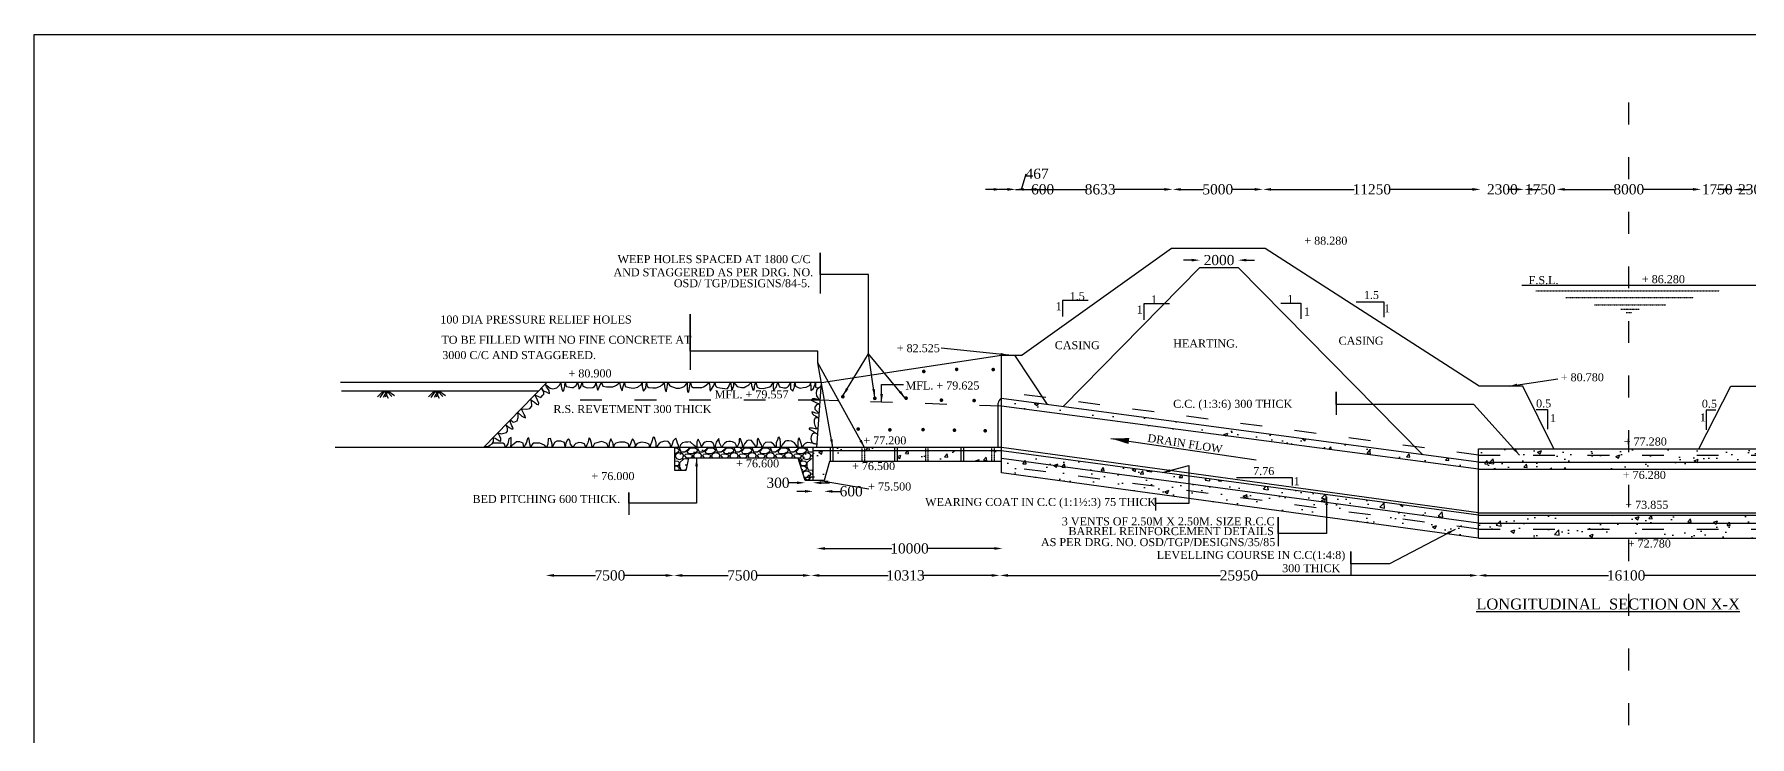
# Model space of a CAD drawing. Header units: millimetres. Extents: x -109570 to 182036, y -246061 to 118174.
# Drawn here: x 6524 to 100865, y 79581 to 118174 of the extents above; entities that cross this region are included whole.
import ezdxf

# ---------------------------------------------------------------- set-up
doc = ezdxf.new("R2010")
doc.units = ezdxf.units.MM
doc.header["$MEASUREMENT"] = 0
doc.header["$PDMODE"] = 33
doc.header["$PDSIZE"] = 500
doc.linetypes.add('ACAD_ISO03W100', pattern=[30, 12, -18])
for name, color, linetype in [('DIM', 5, 'Continuous'), ('DOT LINE', 3, 'ACAD_ISO03W100'), ('DWG. LINE', 1, 'Continuous'), ('HATCH', 2, 'Continuous'), ('TEXT', 7, 'Continuous'), ('TITLE', 7, 'Continuous')]:
    doc.layers.add(name, color=color, linetype=linetype)
doc.styles.get("Standard").update_dxf_attribs({"font": 'TIMES.TTF', "height": 560})
doc.dimstyles.get("Standard").update_dxf_attribs({"dimtxt": 560, "dimasz": 450, "dimexe": 0.18, "dimexo": 0.0625, "dimgap": 0.09, "dimtad": 0, "dimdec": 0, "dimzin": 0, "dimdsep": 46, "dimtxsty": 'Standard', "dimcen": 0.09, "dimse1": 1, "dimse2": 1, "dimclrd": 5, "dimclre": 5, "dimclrt": 4, "dimadec": 0, "dimazin": 0, "dimtfac": 1, "dimtdec": 0, "dimtofl": 0, "dimtmove": 0, "dimatfit": 3, "dimfxl": 1, "dimtolj": 1, "dimtzin": 0, "dimarcsym": 0})

# ---------------------------------------------------------------- blocks, each defined once
blk = doc.blocks.new('*D2')
at = {"layer": 'Defpoints', "color": 0}
for p in [(48914, 93658), (48914, 93532), (49355, 93658)]:
    blk.add_point(p, dxfattribs=at)
at = {"layer": 'DIM', "color": 5, "lineweight": -2}
for p, q in [((48464, 93532), (48014, 93532)), ((49805, 93532), (50255, 93532))]:
    blk.add_line(p, q, dxfattribs=at)
at = {"layer": 'DIM', "color": 5}
for points in [[(48464, 93607), (48464, 93457), (48914, 93532)], [(49805, 93607), (49805, 93457), (49355, 93532)]]:
    blk.add_solid(points, dxfattribs=at)
at = {"layer": 'DIM', "color": 4, "insert": (47425, 93532), "char_height": 560, "attachment_point": 5}
blk.add_mtext('\\A1;300', dxfattribs=at)
blk = doc.blocks.new('*D3')
at = {"layer": 'Defpoints', "color": 0}
for p in [(49355, 93658), (49964, 93658), (49964, 93062)]:
    blk.add_point(p, dxfattribs=at)
at = {"layer": 'DIM', "color": 5, "lineweight": -2}
for p, q in [((48905, 93062), (48455, 93062)), ((50414, 93062), (50864, 93062))]:
    blk.add_line(p, q, dxfattribs=at)
at = {"layer": 'DIM', "color": 5}
for points in [[(48905, 93137), (48905, 92987), (49355, 93062)], [(50414, 93137), (50414, 92987), (49964, 93062)]]:
    blk.add_solid(points, dxfattribs=at)
at = {"layer": 'DIM', "color": 4, "insert": (51452, 93062), "char_height": 560, "attachment_point": 5}
blk.add_mtext('\\A1;600', dxfattribs=at)
blk = doc.blocks.new('*D4')
at = {"layer": 'Defpoints', "color": 0}
for p in [(72739, 105767), (70623, 105360), (72739, 105360)]:
    blk.add_point(p, dxfattribs=at)
at = {"layer": 'DIM', "color": 5, "lineweight": -2}
for p, q in [((70173, 105767), (69723, 105767)), ((73189, 105767), (73639, 105767))]:
    blk.add_line(p, q, dxfattribs=at)
at = {"layer": 'DIM', "color": 5}
for points in [[(70173, 105842), (70173, 105692), (70623, 105767)], [(73189, 105842), (73189, 105692), (72739, 105767)]]:
    blk.add_solid(points, dxfattribs=at)
at = {"layer": 'DIM', "color": 4, "insert": (71681, 105767), "char_height": 560, "attachment_point": 5}
blk.add_mtext('\\A1;2000', dxfattribs=at)
blk = doc.blocks.new('*D5')
at = {"layer": 'Defpoints', "color": 0}
for p in [(34659, 88465), (41706, 88465), (41706, 88441)]:
    blk.add_point(p, dxfattribs=at)
at = {"layer": 'DIM', "color": 5, "lineweight": -2}
for p, q in [((35109, 88441), (37385, 88441)), ((41256, 88441), (38979, 88441))]:
    blk.add_line(p, q, dxfattribs=at)
at = {"layer": 'DIM', "color": 5}
for points in [[(35109, 88516), (35109, 88366), (34659, 88441)], [(41256, 88516), (41256, 88366), (41706, 88441)]]:
    blk.add_solid(points, dxfattribs=at)
at = {"layer": 'DIM', "color": 4, "insert": (38182, 88441), "char_height": 560, "attachment_point": 5}
blk.add_mtext('\\A1;7500', dxfattribs=at)
blk = doc.blocks.new('*D6')
at = {"layer": 'Defpoints', "color": 0}
for p in [(41706, 88465), (49246, 88441), (49246, 87944)]:
    blk.add_point(p, dxfattribs=at)
at = {"layer": 'DIM', "color": 5, "lineweight": -2}
for p, q in [((42156, 88441), (44679, 88441)), ((48796, 88441), (46273, 88441))]:
    blk.add_line(p, q, dxfattribs=at)
at = {"layer": 'DIM', "color": 5}
for points in [[(42156, 88516), (42156, 88366), (41706, 88441)], [(48796, 88516), (48796, 88366), (49246, 88441)]]:
    blk.add_solid(points, dxfattribs=at)
at = {"layer": 'DIM', "color": 4, "insert": (45476, 88441), "char_height": 560, "attachment_point": 5}
blk.add_mtext('\\A1;7500', dxfattribs=at)
blk = doc.blocks.new('*D7')
at = {"layer": 'Defpoints', "color": 0}
for p in [(49246, 87944), (59622, 88441), (59622, 87963)]:
    blk.add_point(p, dxfattribs=at)
at = {"layer": 'DIM', "color": 5, "lineweight": -2}
for p, q in [((49696, 88441), (53483, 88441)), ((59172, 88441), (55385, 88441))]:
    blk.add_line(p, q, dxfattribs=at)
at = {"layer": 'DIM', "color": 5}
for points in [[(49696, 88516), (49696, 88366), (49246, 88441)], [(59172, 88516), (59172, 88366), (59622, 88441)]]:
    blk.add_solid(points, dxfattribs=at)
at = {"layer": 'DIM', "color": 4, "insert": (54434, 88441), "char_height": 560, "attachment_point": 5}
blk.add_mtext('\\A1;10313', dxfattribs=at)
blk = doc.blocks.new('*D8')
at = {"layer": 'Defpoints', "color": 0}
for p in [(59622, 87963), (85933, 88441), (85933, 87944)]:
    blk.add_point(p, dxfattribs=at)
at = {"layer": 'DIM', "color": 5, "lineweight": -2}
for p, q in [((60072, 88441), (71767, 88441)), ((85483, 88441), (73787, 88441))]:
    blk.add_line(p, q, dxfattribs=at)
at = {"layer": 'DIM', "color": 5}
for points in [[(60072, 88516), (60072, 88366), (59622, 88441)], [(85483, 88516), (85483, 88366), (85933, 88441)]]:
    blk.add_solid(points, dxfattribs=at)
at = {"layer": 'DIM', "color": 4, "insert": (72777, 88441), "char_height": 560, "attachment_point": 5}
blk.add_mtext('\\A1;25950', dxfattribs=at)
blk = doc.blocks.new('*D9')
at = {"layer": 'Defpoints', "color": 0}
for p in [(85933, 87944), (102203, 88441), (102203, 87850)]:
    blk.add_point(p, dxfattribs=at)
at = {"layer": 'DIM', "color": 5, "lineweight": -2}
for p, q in [((86383, 88441), (93097, 88441)), ((101753, 88441), (95038, 88441))]:
    blk.add_line(p, q, dxfattribs=at)
at = {"layer": 'DIM', "color": 5}
for points in [[(86383, 88516), (86383, 88366), (85933, 88441)], [(101753, 88516), (101753, 88366), (102203, 88441)]]:
    blk.add_solid(points, dxfattribs=at)
at = {"layer": 'DIM', "color": 4, "insert": (94068, 88441), "char_height": 560, "attachment_point": 5}
blk.add_mtext('\\A1;16100', dxfattribs=at)
blk = doc.blocks.new('*D14')
at = {"layer": 'Defpoints', "color": 0}
for p in [(49552, 89885), (59767, 89922), (59767, 89885)]:
    blk.add_point(p, dxfattribs=at)
at = {"layer": 'DIM', "color": 5, "lineweight": -2}
for p, q in [((50002, 89922), (53689, 89922)), ((59317, 89922), (55630, 89922))]:
    blk.add_line(p, q, dxfattribs=at)
at = {"layer": 'DIM', "color": 5}
for points in [[(50002, 89997), (50002, 89847), (49552, 89922)], [(59317, 89997), (59317, 89847), (59767, 89922)]]:
    blk.add_solid(points, dxfattribs=at)
at = {"layer": 'DIM', "color": 4, "insert": (54659, 89922), "char_height": 560, "attachment_point": 5}
blk.add_mtext('\\A1;10000', dxfattribs=at)
blk = doc.blocks.new('*D22')
at = {"layer": 'Defpoints', "color": 0}
for p in [(59729, 109660), (60491, 109660), (60491, 109655)]:
    blk.add_point(p, dxfattribs=at)
at = {"layer": 'DIM', "color": 5, "lineweight": -2}
for p, q in [((59279, 109655), (58829, 109655)), ((60941, 109655), (61391, 109655))]:
    blk.add_line(p, q, dxfattribs=at)
at = {"layer": 'DIM', "color": 5}
for points in [[(59279, 109730), (59279, 109580), (59729, 109655)], [(60941, 109730), (60941, 109580), (60491, 109655)]]:
    blk.add_solid(points, dxfattribs=at)
at = {"layer": 'DIM', "color": 4, "insert": (61979, 109655), "char_height": 560, "attachment_point": 5}
blk.add_mtext('\\A1;600', dxfattribs=at)
blk = doc.blocks.new('*D23')
at = {"layer": 'Defpoints', "color": 0}
for p in [(60491, 109660), (61155, 109655), (61155, 109456)]:
    blk.add_point(p, dxfattribs=at)
at = {"layer": 'DIM', "color": 5, "lineweight": -2}
for p, q in [((60823, 109655), (61080, 110512)), ((61080, 110512), (61080, 110512)), ((60041, 109655), (59591, 109655)), ((60491, 109655), (61155, 109655)), ((61605, 109655), (62055, 109655))]:
    blk.add_line(p, q, dxfattribs=at)
at = {"layer": 'DIM', "color": 5}
for points in [[(60041, 109730), (60041, 109580), (60491, 109655)], [(61605, 109730), (61605, 109580), (61155, 109655)]]:
    blk.add_solid(points, dxfattribs=at)
at = {"layer": 'DIM', "color": 4, "insert": (61676, 110512), "char_height": 560, "attachment_point": 5}
blk.add_mtext('\\A1;467', dxfattribs=at)
blk = doc.blocks.new('*D24')
at = {"layer": 'Defpoints', "color": 0}
for p in [(61155, 109456), (69128, 109655), (69128, 109388)]:
    blk.add_point(p, dxfattribs=at)
at = {"layer": 'DIM', "color": 5, "lineweight": -2}
for p, q in [((61605, 109655), (64374, 109655)), ((68678, 109655), (65909, 109655))]:
    blk.add_line(p, q, dxfattribs=at)
at = {"layer": 'DIM', "color": 5}
for points in [[(61605, 109730), (61605, 109580), (61155, 109655)], [(68678, 109730), (68678, 109580), (69128, 109655)]]:
    blk.add_solid(points, dxfattribs=at)
at = {"layer": 'DIM', "color": 4, "insert": (65142, 109655), "char_height": 560, "attachment_point": 5}
blk.add_mtext('\\A1;8633', dxfattribs=at)
blk = doc.blocks.new('*D25')
at = {"layer": 'Defpoints', "color": 0}
for p in [(74096, 109655), (69128, 109388), (74096, 109405)]:
    blk.add_point(p, dxfattribs=at)
at = {"layer": 'DIM', "color": 5, "lineweight": -2}
for p, q in [((69578, 109655), (70820, 109655)), ((73646, 109655), (72405, 109655))]:
    blk.add_line(p, q, dxfattribs=at)
at = {"layer": 'DIM', "color": 5}
for points in [[(69578, 109730), (69578, 109580), (69128, 109655)], [(73646, 109730), (73646, 109580), (74096, 109655)]]:
    blk.add_solid(points, dxfattribs=at)
at = {"layer": 'DIM', "color": 4, "insert": (71612, 109655), "char_height": 560, "attachment_point": 5}
blk.add_mtext('\\A1;5000', dxfattribs=at)
blk = doc.blocks.new('*D26')
at = {"layer": 'Defpoints', "color": 0}
for p in [(86068, 109655), (74096, 109405), (86068, 109290)]:
    blk.add_point(p, dxfattribs=at)
at = {"layer": 'DIM', "color": 5, "lineweight": -2}
for p, q in [((74546, 109655), (79112, 109655)), ((85618, 109655), (81053, 109655))]:
    blk.add_line(p, q, dxfattribs=at)
at = {"layer": 'DIM', "color": 5}
for points in [[(74546, 109730), (74546, 109580), (74096, 109655)], [(85618, 109730), (85618, 109580), (86068, 109655)]]:
    blk.add_solid(points, dxfattribs=at)
at = {"layer": 'DIM', "color": 4, "insert": (80082, 109655), "char_height": 560, "attachment_point": 5}
blk.add_mtext('\\A1;11250', dxfattribs=at)
blk = doc.blocks.new('*D27')
at = {"layer": 'Defpoints', "color": 0}
for p in [(88457, 109655), (86068, 109290), (88457, 109304)]:
    blk.add_point(p, dxfattribs=at)
at = {"layer": 'DIM', "color": 5, "lineweight": -2}
for p, q in [((85618, 109655), (85168, 109655)), ((88907, 109655), (89357, 109655))]:
    blk.add_line(p, q, dxfattribs=at)
at = {"layer": 'DIM', "color": 5}
for points in [[(85618, 109730), (85618, 109580), (86068, 109655)], [(88907, 109730), (88907, 109580), (88457, 109655)]]:
    blk.add_solid(points, dxfattribs=at)
at = {"layer": 'DIM', "color": 4, "insert": (87263, 109655), "char_height": 560, "attachment_point": 5}
blk.add_mtext('\\A1;2300', dxfattribs=at)
blk = doc.blocks.new('*D28')
at = {"layer": 'Defpoints', "color": 0}
for p in [(90239, 109655), (88457, 109304), (90239, 109318)]:
    blk.add_point(p, dxfattribs=at)
at = {"layer": 'DIM', "color": 5, "lineweight": -2}
for p, q in [((88007, 109655), (87557, 109655)), ((90689, 109655), (91139, 109655))]:
    blk.add_line(p, q, dxfattribs=at)
at = {"layer": 'DIM', "color": 5}
for points in [[(88007, 109730), (88007, 109580), (88457, 109655)], [(90689, 109730), (90689, 109580), (90239, 109655)]]:
    blk.add_solid(points, dxfattribs=at)
at = {"layer": 'DIM', "color": 4, "insert": (89348, 109655), "char_height": 560, "attachment_point": 5}
blk.add_mtext('\\A1;1750', dxfattribs=at)
blk = doc.blocks.new('*D29')
at = {"layer": 'Defpoints', "color": 0}
for p in [(98196, 109655), (90239, 109318), (98196, 109318)]:
    blk.add_point(p, dxfattribs=at)
at = {"layer": 'DIM', "color": 5, "lineweight": -2}
for p, q in [((90689, 109655), (93430, 109655)), ((97746, 109655), (95005, 109655))]:
    blk.add_line(p, q, dxfattribs=at)
at = {"layer": 'DIM', "color": 5}
for points in [[(90689, 109730), (90689, 109580), (90239, 109655)], [(97746, 109730), (97746, 109580), (98196, 109655)]]:
    blk.add_solid(points, dxfattribs=at)
at = {"layer": 'DIM', "color": 4, "insert": (94217, 109655), "char_height": 560, "attachment_point": 5}
blk.add_mtext('\\A1;8000', dxfattribs=at)
blk = doc.blocks.new('*D30')
at = {"layer": 'Defpoints', "color": 0}
for p in [(99963, 109655), (98196, 109318), (99963, 109290)]:
    blk.add_point(p, dxfattribs=at)
at = {"layer": 'DIM', "color": 5, "lineweight": -2}
for p, q in [((97746, 109655), (97296, 109655)), ((100413, 109655), (100863, 109655))]:
    blk.add_line(p, q, dxfattribs=at)
at = {"layer": 'DIM', "color": 5}
for points in [[(97746, 109730), (97746, 109580), (98196, 109655)], [(100413, 109730), (100413, 109580), (99963, 109655)]]:
    blk.add_solid(points, dxfattribs=at)
at = {"layer": 'DIM', "color": 4, "insert": (99080, 109655), "char_height": 560, "attachment_point": 5}
blk.add_mtext('\\A1;1750', dxfattribs=at)
blk = doc.blocks.new('*D31')
at = {"layer": 'Defpoints', "color": 0}
for p in [(102183, 109655), (99963, 109290), (102183, 109191)]:
    blk.add_point(p, dxfattribs=at)
at = {"layer": 'DIM', "color": 5, "lineweight": -2}
for p, q in [((99513, 109655), (99063, 109655)), ((102633, 109655), (103083, 109655))]:
    blk.add_line(p, q, dxfattribs=at)
at = {"layer": 'DIM', "color": 5}
for points in [[(99513, 109730), (99513, 109580), (99963, 109655)], [(102633, 109730), (102633, 109580), (102183, 109655)]]:
    blk.add_solid(points, dxfattribs=at)
at = {"layer": 'DIM', "color": 4, "insert": (101073, 109655), "char_height": 560, "attachment_point": 5}
blk.add_mtext('\\A1;2300', dxfattribs=at)

msp = doc.modelspace()

# ---------------------------------------------------------------- hatches: boundary and pattern name
at = {"layer": 'HATCH'}
h = msp.add_hatch(dxfattribs=at)
h.set_pattern_fill('AR-CONC', color=256, scale=300, style=0)
h.paths.add_polyline_path([(85949.9, 90492.1), (85949.9, 90982.1), (59710.9, 94447.7), (59710.9, 94087.3)])
h.paths.add_polyline_path([(85949.9, 90982.1), (85949.9, 91312.8), (59710.9, 94868.9), (59710.9, 94447.7)])
h.paths.add_polyline_path([(85949.9, 91312.8), (85949.9, 91753.8), (59710.9, 95281.7), (59710.9, 94868.9)])
h.paths.add_polyline_path([(59710.9, 98170.7), (59710.9, 97742.6), (85949.9, 94276.6), (85949.9, 94665.9)])
h.paths.add_polyline_path([(59710.9, 95281.7), (59312.6, 95281.7), (59312.6, 94708.8), (59710.9, 94708.8)])
h.paths.add_polyline_path([(59170.6, 95281.7), (57620.5, 95281.7), (57620.5, 94708.8), (59170.6, 94708.8)])
h.paths.add_polyline_path([(55671.2, 95281.7), (55671.2, 94708.8), (57478.4, 94708.8), (57478.4, 95281.7)])
h.paths.add_polyline_path([(53982.6, 95281.7), (53982.6, 94708.8), (55529.1, 94708.8), (55529.1, 95281.7)])
h.paths.add_polyline_path([(53840.5, 94708.8), (53840.5, 95462.7), (41759.4, 95462.7), (41759.4, 94211.7), (42355.8, 94211.7), (42504.9, 94892.4), (48537, 94892.4), (48920.4, 93658.4), (49964.1, 93658.4), (50251.7, 94708.8)])
h = msp.add_hatch(dxfattribs=at)
h.set_pattern_fill('GRAVEL', color=256, scale=1000, style=0)
h.set_pattern_definition([(228.0128, (720, 1000), (-7999.99823, -9000.00134), [134.536, -13319.088]), (184.9697, (630, 900), (12000.001052, 999.991307), [230.868, -22855.925]), (132.5104, (400, 880), (9999.99072, -11000.008674), [162.788, -16116.032]), (267.2737, (10, 630), (999.996018, 20000.000295), [210.238, -20813.558]), (292.8337, (0, 420), (-5000.009905, 11999.996412), [206.155, -20409.373]), (357.2737, (80, 230), (-20000.000295, 999.996018), [210.238, -20813.558]), (37.6942, (290, 220), (-13000.007346, -9999.990405), [278.029, -27524.849]), (72.2553, (510, 390), (7000.010763, 21999.996231), [262.488, -25986.321]), (121.4296, (590, 640), (-8000.008234, 12999.995036), [210.95, -20884.073]), (175.2364, (480, 820), (11000.000946, -999.99153), [240.832, -11800.763]), (222.3974, (240, 840), (-12000.007351, -10999.992082), [311.448, -30833.375]), (138.8141, (1000, 620), (-7000.00295, 5999.99731), [106.301, -10523.844]), (171.4692, (920, 690), (12999.998285, -2000.00791), [202.237, -20021.511]), (225, (720, 720), (-1e-13, -1000.0003), [141.421, -1272.792]), (203.1986, (650, 840), (4999.99973, 2000.00133), [76.158, -7539.615]), (291.8014, (580, 810), (-999.9999, 3000.00027), [107.703, -5277.462]), (30.9638, (620, 710), (2999.99802, 2000.00248), [174.929, -5656.023]), (161.5651, (770, 800), (2000.0004, -999.9984), [126.491, -3035.787]), (16.3895, (0, 810), (10000.002198, 2999.99271), [177.2, -17542.845]), (70.3462, (170, 860), (-3999.995247, -11000.002136), [148.661, -14717.408]), (293.1986, (770, 1000), (-2000.00133, 4999.99973), [152.315, -7463.458]), (343.6105, (830, 860), (-10000.002198, 2999.99271), [177.2, -17542.845]), (339.444, (0, 190), (-5000.00184, 1999.996), [170.88, -8373.124]), (294.7751, (160, 130), (-4999.99219, 11000.00342), [143.178, -14174.643]), (66.8014, (780, 0), (2000.00133, 4999.99973), [152.315, -7463.458]), (17.354, (840, 140), (-13000.00202, -3999.994502), [167.631, -16595.424]), (69.444, (290, 0), (-1999.996, -5000.00184), [85.44, -8458.564]), (101.3099, (720, 0), (-999.99763, 4000.00075), [50.99, -5048.029]), (165.9638, (710, 50), (3000.00055, -999.99806), [206.155, -3916.95]), (186.009, (510, 100), (9999.99975, 999.999317), [191.05, -18913.923]), (303.6901, (620, 620), (-1000.0013, 1999.99956), [144.222, -3461.329]), (353.1572, (700, 500), (16999.999365, -2000.007998), [251.794, -24927.563]), (60.9454, (950, 470), (-4000.00003, -7000.000385), [102.956, -10192.674]), (90, (1000, 560), (-1000, 1000), [60, -940]), (120.2564, (490, 130), (3999.994887, -7000.002456), [138.924, -13753.52]), (48.0128, (420, 250), (7999.99823, 9000.00134), [269.072, -13184.552]), (0, (600, 450), (1000, 1000), [260, -740]), (325.3048, (860, 450), (-9999.99426, 7000.00861), [158.114, -15653.274]), (254.0546, (990, 360), (-999.99989, -4000.00013), [145.602, -7134.508]), (207.646, (950, 220), (-18999.995807, -10000.007713), [237.065, -23469.474]), (175.4261, (740, 110), (-13000.000558, 999.994801), [250.799, -24829.074])])
h.paths.add_polyline_path([(41759.4, 95462.7), (41759.4, 94211.7), (42355.8, 94211.7), (42504.9, 94892.4), (48537, 94892.4), (48920.4, 93658.4), (49354.9, 93658.4), (49354.9, 95462.7)])
h = msp.add_hatch(dxfattribs=at)
h.set_pattern_fill('AR-CONC', color=256, scale=300, style=0)
h.paths.add_polyline_path([(94204.9, 90492.1), (94204.9, 90982.1), (85949.9, 90982.1), (85949.9, 90492.1)])
h.paths.add_polyline_path([(94204.9, 90982.1), (94204.9, 91312.8), (85949.9, 91312.8), (85949.9, 90982.1)])
h.paths.add_polyline_path([(94204.9, 91312.8), (94204.9, 91753.8), (85949.9, 91753.8), (85949.9, 91312.8)])
h.paths.add_polyline_path([(94204.9, 91753.8), (94204.9, 91312.8), (102256.5, 91312.8), (102256.5, 91753.8)])
h.paths.add_polyline_path([(102256.5, 90982.1), (102256.5, 91312.8), (94204.9, 91312.8), (94204.9, 90982.1)])
h.paths.add_polyline_path([(102256.5, 90492.1), (102256.5, 90982.1), (94204.9, 90982.1), (94204.9, 90492.1)])
h.paths.add_polyline_path([(102256.5, 94276.6), (102256.5, 94665.9), (94204.9, 94665.9), (94204.9, 94276.6)])
h.paths.add_polyline_path([(94204.9, 95055.1), (94204.9, 94665.9), (102256.5, 94665.9), (102256.5, 95055.1)])
h.paths.add_polyline_path([(94204.9, 95399.4), (94204.9, 95055.1), (102256.5, 95055.1), (102256.5, 95399.4)])
h.paths.add_polyline_path([(94204.9, 95055.1), (94204.9, 95399.4), (85949.9, 95399.4), (85949.9, 95055.1)])
h.paths.add_polyline_path([(94204.9, 94665.9), (94204.9, 95055.1), (85949.9, 95055.1), (85949.9, 94665.9)])
h.paths.add_polyline_path([(94204.9, 94276.6), (94204.9, 94665.9), (85949.9, 94665.9), (85949.9, 94276.6)])

# ---------------------------------------------------------------- linework, layer by layer
at = {"layer": 'DIM'}
for points in [[(52406.3, 104969.1), (49736.7, 104969.1), (49736.7, 106169.8), (49736.7, 103938.7)], [(49623.4, 100759.1), (42599.4, 100759.1), (42599.4, 102803.3), (42599.4, 99743.6)], [(78117.2, 97825.7), (78117.2, 98526.6), (78117.2, 97257.3)], [(39221, 92410.5), (39221, 93006.6), (39221, 91776.2)], [(70026.4, 92384.9), (68185.5, 92384.9), (68185.5, 92702.1), (68185.5, 92018)], [(74925.2, 90747.6), (74925.2, 91641.7), (74925.2, 90048.9)], [(78930, 89074.6), (78930, 89747.1), (78930, 88490.7)]]:
    msp.add_lwpolyline(points, dxfattribs=at)
at = {"layer": 'DOT LINE', "ltscale": 100}
for points in [[(94204.9, 114420.8), (94204.9, 80055.4)], [(85949.9, 95055.1), (59710.9, 98540)], [(59710.9, 97742.6), (49739.3, 98069.6), (35685.7, 98069.6)], [(85949.9, 90982.1), (59710.9, 94447.7)], [(85949.9, 95055.1), (102256.5, 95055.1)], [(85949.9, 90982.1), (102256.5, 90982.1)]]:
    msp.add_lwpolyline(points, dxfattribs=at)
at = {"layer": 'DOT LINE'}
for points in [[(89101.3, 104081.9), (99213.1, 104081.9)], [(90759.7, 103712), (97780, 103712)], [(92337.7, 103309.9), (96266.5, 103309.9)], [(93786.8, 103068.7), (94801.2, 103068.7)], [(94076.7, 102891.8), (94398.7, 102891.8)], [(52042.3, 95462.7), (52042.3, 94708.8)], [(52184.4, 95462.7), (52184.4, 94708.8)], [(55529.1, 95462.7), (55529.1, 94708.8)], [(55671.2, 95462.7), (55671.2, 94708.8)], [(59170.6, 95462.7), (59170.6, 94708.8)], [(59312.6, 95462.7), (59312.6, 94708.8)]]:
    msp.add_lwpolyline(points, dxfattribs=at)
at = {"layer": 'DWG. LINE'}
for points in [[(90088.8, 95399.4), (88394.3, 98840.4), (85993.8, 98840.4), (74213.3, 106408.2), (69063.5, 106408.2), (60851.9, 100547.6)], [(98075.4, 95399.4), (99835.2, 98838.7), (102146.4, 98838.7), (113551, 106369.1), (116558.1, 106369.1), (123629.2, 101693.1)], [(63110.3, 97716.7), (70622.7, 105360), (72738.6, 105360), (82890.7, 95074.5)], [(88341.8, 104387.5), (101451.2, 104387.5)], [(64488.6, 103551.4), (63079.5, 103551.4), (63079.5, 102671.7)], [(68950.5, 103371.1), (67541.3, 103371.1), (67541.3, 102491.4)], [(75081.5, 103397.7), (76177.9, 103397.7), (76177.9, 102537.9)], [(79219.6, 103467.8), (80749, 103467.8), (80749, 102634.5)], [(49809.2, 99049.1), (59710.9, 100547.6)], [(59710.9, 94087.3), (59710.9, 100547.6), (60851.9, 100547.6)], [(62253.9, 97831.1), (60443.3, 100547.6)], [(49553.3, 95462.7), (49809.2, 99049.1), (23358.9, 99049.1)], [(34242.2, 98559.1), (23410.4, 98559.1)], [(31227.1, 95462.7), (34719.2, 99049.1)], [(85949.9, 94665.9), (59710.9, 98170.7)], [(59532.2, 95462.7), (59532.2, 97910.4)], [(85949.9, 94276.6), (59710.9, 97742.6)], [(89126.4, 97561.4), (89744.8, 97561.4), (89744.8, 96483.8)], [(99003.8, 97524.3), (98465.9, 97524.3), (98465.9, 96438)], [(85949.9, 91888.5), (59710.9, 95462.7), (23078.1, 95462.7)], [(59710.9, 94708.8), (50251.7, 94708.8), (49964.1, 93658.4), (48920.4, 93658.4), (48537, 94892.4), (42504.9, 94892.4), (42355.8, 94211.7), (41759.4, 94211.7), (41759.4, 95462.7)], [(49354.9, 93658.4), (49354.9, 95462.7)], [(50300.8, 95462.7), (50300.8, 94708.8)], [(50442.8, 95462.7), (50442.8, 94708.8)], [(53840.5, 95462.7), (53840.5, 94708.8)], [(53982.6, 95462.7), (53982.6, 94708.8)], [(57478.4, 95462.7), (57478.4, 94708.8)], [(57620.5, 95462.7), (57620.5, 94708.8)], [(85949.9, 90492.1), (85949.9, 95399.4), (102256.5, 95399.4), (102256.5, 90492.1)], [(85949.9, 91753.8), (59710.9, 95281.7), (49354.9, 95281.7)], [(85949.9, 91312.8), (59710.9, 94868.9)], [(85949.9, 94665.9), (102256.5, 94665.9)], [(85949.9, 90492.1), (59710.9, 94087.3)], [(72650, 93823.7), (75702.2, 93823.7), (75702.2, 93377.1)], [(85949.9, 94276.6), (102256.5, 94276.6)], [(85949.9, 91888.5), (102256.5, 91888.5)], [(85949.9, 91753.8), (102256.5, 91753.8)], [(85949.9, 91312.8), (102256.5, 91312.8)], [(85949.9, 90492.1), (102256.5, 90492.1)]]:
    msp.add_lwpolyline(points, dxfattribs=at)
msp.add_arc((59947, 97817.2), 425.1, 123.73114, 167.333213, dxfattribs=at)
at = {"layer": 'HATCH', "const_width": 100}
for points in [[(55391.6, 99652.7, 1), (55491.6, 99652.7, 1)], [(57201.6, 99762.6, 1), (57301.6, 99762.6, 1)], [(59211.6, 99752.6, 1), (59311.6, 99752.6, 1)], [(50941.4, 98261.8, 1), (51041.4, 98261.8, 1)], [(52701.4, 98171.9, 1), (52801.4, 98171.9, 1)], [(54421.4, 98181.9, 1), (54521.4, 98181.9, 1)], [(56361.4, 98072, 1), (56461.4, 98072, 1)], [(58161.7, 98048.3, 1), (58261.7, 98048.3, 1)], [(51783, 96485.9, 1), (51883, 96485.9, 1)], [(53528.3, 96441, 1), (53628.3, 96441, 1)], [(55352.2, 96452.2, 1), (55452.2, 96452.2, 1)], [(57077.9, 96420.8, 1), (57177.9, 96420.8, 1)], [(58771.4, 96392.8, 1), (58871.4, 96392.8, 1)]]:
    msp.add_lwpolyline(points, format="xyb", close=True, dxfattribs=at)
at = {"layer": 'HATCH'}
for points in [[(25400.8, 98252.2), (25719.2, 98559.1)], [(25547.8, 98216.6), (25792.7, 98559.1), (25983.7, 98185.7)], [(25730.6, 98237.8), (25903.7, 98559.1), (26179.6, 98272.1)], [(26334.7, 98311.2), (25972.2, 98559.1), (25818.8, 98237.8)], [(28205.5, 98252.2), (28524, 98559.1)], [(28352.5, 98216.6), (28597.4, 98559.1), (28788.4, 98185.7)], [(28535.4, 98237.8), (28708.4, 98559.1), (28984.3, 98272.1)], [(29139.4, 98311.2), (28777, 98559.1), (28623.5, 98237.8)], [(31293, 95530.3), (31495.5, 95550.2), (31584.1, 95593.7), (31709.6, 95672.2), (31761.5, 95760.8), (31776.6, 95821), (31776.6, 95872.8), (31776.6, 95939.6), (31753.3, 96003), (31878.8, 95974.9), (32015.8, 95889.4), (32105.7, 95829.6), (32174.1, 95816.8), (32174.1, 95876.6), (32174.1, 95983.5), (32135.6, 96081.8), (32109.9, 96128.8), (32071.4, 96197.2), (32022.9, 96279.9), (32191.7, 96224.4), (32499.8, 96297.1), (32542.6, 96365.5), (32546.9, 96412.5), (32551.1, 96506.5), (32525.5, 96592), (32447.7, 96716.2), (32645.3, 96574.9), (32769.4, 96489.4), (32867.8, 96502.3), (32837.9, 96570.7), (32790.8, 96656.1), (32756.6, 96754.5), (32722.3, 96848.5), (32718.1, 96993.9), (32834, 96880), (32893.9, 96854.3), (33086.5, 96931.2), (33137.8, 97110.8), (33137.8, 97204.8), (33115.4, 97401.9), (33334.7, 97200.6), (33441.7, 97136.4), (33544.4, 97102.2), (33523, 97196.3), (33463.1, 97290.3), (33356.1, 97495.5), (33309.7, 97601.5), (33604.6, 97586.5), (33775.8, 97620.7), (33887.1, 97748.9), (33887.1, 97748.9), (33861.4, 98026.8), (33806.5, 98111.7), (34032.6, 97967), (34156.7, 97843), (34259.4, 97813.1), (34272.3, 97911.4), (34195.2, 98069.6), (34135.3, 98202.1), (34044.7, 98356.3), (34285.9, 98258.8), (34381.5, 98220.1), (34491.3, 98344.3), (34546.9, 98395.6), (34555.5, 98481.1), (34512.7, 98592.2), (34414.9, 98736.5), (34512.7, 98592.2), (34675.3, 98528.1), (34808, 98459.7), (34855.1, 98446.9), (34855.1, 98446.9), (34833.7, 98600.8), (34752.3, 98733.3), (34701, 98810.3), (34621.8, 98949), (34829.4, 98788.9), (34893.6, 98729), (35043.4, 98699.1), (35265.9, 98754.7), (35308.7, 98806), (35428.5, 98912.8), (35479.9, 99049.1), (35506.9, 98840.5), (35532.5, 98678.1), (35592.5, 98545.6), (35648.1, 98601.1), (35695.2, 98840.5), (35699.4, 98887.5), (35725.1, 99049.1), (35772.2, 98832), (36093.2, 98759.3), (36165.9, 98767.9), (36320, 98883.3), (36392.7, 99049.1), (36469.8, 98780.7), (36478.3, 98673.8), (36568.2, 98763.6), (36572.5, 98814.9), (36662.4, 99049.1), (36697.4, 98844.9), (36937.1, 98746.6), (37236.7, 98759.4), (37330.8, 98823.5), (37382.2, 98900.4), (37403.6, 99049.1), (37454.9, 98802.1), (37472, 98703.8), (37523.4, 98622.6), (37523.4, 98622.6), (37557.6, 98686.7), (37596.1, 98793.6), (37626.1, 98870.5), (37711.7, 99049.1), (37798, 98836.9), (37999.2, 98798.4), (38140.4, 98798.4), (38333, 98807), (38469.9, 98862.6), (38538.4, 98901), (38628.3, 98960.9), (38709.6, 99049.1), (38769.5, 98789.9), (38846.5, 98580.4), (38846.5, 98580.4), (38897.9, 98730), (38915, 98824.1), (38983.5, 99049.1), (39017.7, 98824.1), (39231.7, 98768.5), (39458.5, 98734.3), (39719.6, 98789.9), (39775.2, 98849.7), (39890.8, 98909.6), (39946.4, 99049.1), (39951.9, 98827.2), (39990.4, 98660.5), (40033.2, 98575), (40033.2, 98575), (40153, 98724.6), (40157.3, 98810.1), (40183, 98904.1), (40191.6, 99049.1), (40238.6, 98831.5), (40328.5, 98763.1), (40538.2, 98754.5), (40730.8, 98754.5), (40970.4, 98844.3), (41021.8, 98895.6), (41111.7, 98955.4), (41158.7, 99049.1), (41180.1, 98831.5), (41218.7, 98656.2), (41282.9, 98528), (41338.5, 98750.3), (41351.3, 98938.3), (41368.4, 99049.1), (41476.8, 98861.4), (41823.5, 98724.6), (42016.1, 98724.6), (42140.2, 98767.4), (42255.7, 98831.5), (42328.5, 98882.8), (42388.4, 98972.5), (42422.6, 99049.1), (42422.6, 98822.9), (42422.6, 98694.7), (42444, 98528), (42516.8, 98510.9), (42533.9, 98651.9), (42551, 98741.7), (42581, 98857.1), (42615.2, 99049.1), (42666.6, 98822.9), (42765, 98775.9), (42949, 98767.4), (43240, 98771.6), (43325.6, 98805.8), (43428.3, 98861.4), (43492.5, 98917), (43633.7, 99049.1), (43669.6, 98831.5), (43669.6, 98681.9), (43691, 98575), (43691, 98575), (43810.9, 98728.9), (43913.6, 98912.7), (43947.8, 99049.1), (43982, 98861.4), (44067.6, 98793), (44234.5, 98746), (44632.5, 98694.7), (44705.3, 98788.7), (44735.3, 98878.5), (44803.7, 99049.1), (44867.9, 98746), (44867.9, 98639.1), (44867.9, 98639.1), (44949.2, 98690.4), (44962.1, 98771.6), (44987.8, 98882.8), (44987.8, 98964), (45004.9, 99049.1), (45177.4, 98815), (45425.7, 98772.2), (45562.6, 98776.5), (45661, 98815), (45763.7, 98870.5), (45815.1, 98921.8), (45947.8, 99049.1), (45973.4, 98883.3), (46003.4, 98759.4), (46037.6, 98639.7), (46110.4, 98648.2), (46127.5, 98759.4), (46136.1, 98836.3), (46144.6, 98917.5), (46204.5, 99049.1), (46273, 98780.8), (46392.9, 98733.7), (46632.5, 98720.9), (46756.6, 98750.8), (46974.9, 98810.7), (47051.9, 98866.3), (47111.8, 98943.2), (47180.3, 99049.1), (47159.7, 98878.1), (47151.2, 98741.3), (47176.9, 98664.3), (47185.4, 98613), (47335.2, 98801.1), (47369.4, 98895.2), (47412.2, 99049.1), (47514.9, 98805.4), (47754.6, 98754.1), (47874.4, 98745.6), (47947.2, 98792.6), (48002.8, 98848.2), (48049.9, 98916.5), (48118.4, 99049.1), (48118.4, 98835.3), (48118.4, 98690), (48238.2, 98557.5), (48234.1, 98562.1), (48281, 98681.4), (48323.8, 98784), (48336.6, 98869.5), (48358, 99049.1), (48385.1, 98848.3), (48526.3, 98771.3), (48641.8, 98737.1), (48800.2, 98762.8), (48975.6, 98784.2), (49189.6, 98903.9), (49219.6, 99049.1), (49228.1, 98762.8), (49228.1, 98647.4), (49236.7, 98596.1), (49369.4, 98711.5), (49416.4, 98831.2), (49476.4, 98959.4), (49489.2, 99049.1), (49489.2, 98779.9), (49587.6, 98750), (49668.9, 98775.6), (49668.9, 98775.6), (49792.7, 98817.8), (49596.2, 98685.8), (49549.1, 98617.5), (49519.2, 98455), (49549.1, 98301.1), (49613.3, 98198.5), (49739.3, 98069.6), (49467.9, 98141.4), (49313.8, 98150), (49258.2, 98069.6), (49258.2, 98069.6), (49425.1, 97983.3), (49544.9, 97923.4), (49643.4, 97889.2), (49723.9, 97853.9), (49549.2, 97816.6), (49549.2, 97816.6), (49459.3, 97688.3), (49459.3, 97577.2), (49609.1, 97414.7), (49687.6, 97344.7), (49502.1, 97363.4), (49352.3, 97414.7), (49292.4, 97423.3), (49318.1, 97316.4), (49403.7, 97243.8), (49480.7, 97218.1), (49669, 97084.1), (49476.8, 97099.9), (49412.6, 96980.2), (49412.6, 96817.8), (49459.7, 96672.4), (49511, 96578.4), (49562.4, 96527.1), (49627.3, 96500.5), (49468.2, 96488.6), (49327, 96527.1), (49147.2, 96539.9), (49134.4, 96471.5), (49352.7, 96360.4), (49468.2, 96274.9), (49606.4, 96207.3), (49468.2, 96274.9), (49314.2, 96215), (49250, 96095.3), (49224.3, 95941.5), (49284.2, 95757.6), (49386.9, 95689.2), (49566.4, 95645.9), (49196.2, 95735.3), (49023.1, 95744.8), (48916.1, 95689.2), (48834.8, 95608), (48749.2, 95462.7), (48721.9, 95632), (48670.5, 95798.8), (48593.5, 96008.2), (48542.1, 95935.5), (48542.1, 95935.5), (48516.4, 95790.2), (48516.4, 95597.8), (48516.4, 95462.7), (48426.6, 95593.6), (48323.9, 95730.4), (48165.5, 95815.8), (48024.3, 95837.2), (47908.7, 95837.2), (47823.1, 95811.6), (47729, 95717.5), (47652, 95614.9), (47604.9, 95516.6), (47553.5, 95462.7), (47553.5, 95640.6), (47553.5, 95764.6), (47540.7, 95905.6), (47489.3, 96046.7), (47442.3, 96016.8), (47395.2, 95897.1), (47326.7, 95734.6), (47318.2, 95606.4), (47318.2, 95462.7), (47181.2, 95649.1), (47031.4, 95764.6), (46744.7, 95743.2), (46650.5, 95653.4), (46547.8, 95462.7), (46512, 95610.8), (46430.7, 95764.7), (46375, 95914.3), (46332.3, 95991.2), (46332.3, 95991.2), (46280.9, 95884.4), (46276.6, 95760.4), (46272.3, 95649.3), (46216.7, 95462.7), (46131.1, 95632.2), (45964.2, 95858.7), (45810.1, 95867.3), (45716, 95833.1), (45651.8, 95756.1), (45574.8, 95670.6), (45532, 95559.5), (45489.2, 95462.7), (45472.1, 95640.7), (45356.5, 95940), (45292.3, 95948.5), (45292.3, 95751.9), (45249.5, 95653.5), (45168.2, 95462.7), (45132.3, 95598), (45068.1, 95700.6), (44914.1, 95781.8), (44811.4, 95803.2), (44717.2, 95803.2), (44601.7, 95781.8), (44477.5, 95696.3), (44417.6, 95610.8), (44332, 95462.7), (44276.4, 95572.3), (44216.5, 95730.5), (44165.1, 95969.9), (44019.6, 95769), (43959.7, 95462.7), (43861.3, 95717.7), (43750, 95790.3), (43510.4, 95798.9), (43411.9, 95769), (43326.3, 95713.4), (43275, 95623.6), (43223.6, 95508.2), (43223.6, 95508.2), (43155.1, 95666.4), (43086.7, 95816), (43039.6, 95922.9), (42958.3, 95773.2), (42958.3, 95563.8), (42954, 95462.7), (42821.3, 95589.4), (42598.8, 95786.1), (42470.4, 95769), (42333.5, 95764.7), (42179.4, 95734.8), (42055.3, 95619.3), (42008.2, 95462.7), (41961.1, 95462.7), (41950, 95589.5), (41898.7, 95704.9), (41860.2, 95841.7), (41800.3, 95987), (41800.3, 95987), (41654.8, 95841.7), (41599.1, 95662.1), (41526.4, 95462.7), (41500.7, 95679.2), (41389.4, 95807.5), (41209.7, 95820.3), (41008.5, 95769), (40884.4, 95683.5), (40824.5, 95606.6), (40768.9, 95508.2), (40726.1, 95462.7), (40730.4, 95734.8), (40640.5, 96021.2), (40563.5, 96029.8), (40469.3, 95747.6), (40417.9, 95619.4), (40375.1, 95462.7), (40375.1, 95462.7), (40336.6, 95662.1), (40161.2, 95734.8), (39921.5, 95760.4), (39741.8, 95700.6), (39669, 95670.7), (39579.1, 95555.3), (39506.4, 95462.7), (39605.4, 95588.9), (39504.9, 95859), (39432.1, 95948.8), (39432.1, 95948.8), (39367.9, 95829.1), (39308, 95675.2), (39256.6, 95542.7), (39243.8, 95462.7), (39201, 95670.9), (38999.9, 95756.4), (38734.5, 95769.2), (38507.7, 95700.8), (38422.1, 95611), (38383.6, 95462.7), (38353.6, 95683.7), (38289.4, 95829.1), (38238.1, 95940.2), (38238.1, 95940.2), (38131.1, 95713.6), (38131.1, 95606.8), (38096.9, 95462.7), (38002.7, 95688), (37741.7, 95794.9), (37591.9, 95764.9), (37459.2, 95730.7), (37339.4, 95688), (37258.1, 95546.9), (37198.1, 95462.7), (37172.5, 95700.8), (37086.9, 95953), (37044.1, 96008.6), (37009.8, 95871.8), (36962.8, 95726.5), (36907.1, 95611), (36855.8, 95462.7), (36791.6, 95679.4), (36620.4, 95735), (36479.2, 95739.3), (36372.2, 95709.4), (36303.7, 95683.7), (36222.4, 95602.5), (36158.2, 95462.7), (36015.2, 95645.2), (35985.2, 95863.3), (35903.9, 95940.2), (35835.5, 95871.8), (35758.4, 95709.4), (35719.9, 95508.5), (35719.9, 95508.5), (35677.1, 95752.1), (35488.8, 95812), (35262, 95812), (35133.6, 95743.6), (35060.8, 95589.7), (34996.7, 95462.7), (34996.7, 95662.3), (34915.3, 95965.8), (34782.7, 95940.2), (34769.8, 95658.1), (34701.4, 95462.7), (34701.4, 95462.7), (34579.8, 95602.2), (34323, 95704.8), (34104.8, 95713.4), (33963.6, 95700.5), (33895.1, 95615), (33835.2, 95462.7), (33783.8, 95670.6), (33741, 95935.7), (33715.3, 96004), (33646.9, 95939.9), (33569.8, 95713.4), (33518.5, 95610.8), (33454.3, 95462.7), (33402.9, 95717.6), (33231.7, 95773.2), (33043.4, 95773.2), (32893.6, 95649.2), (32790.9, 95585.1), (32726.7, 95462.7), (32756.7, 95704.8), (32748.1, 96012.6), (32628.3, 95939.9), (32568.4, 95674.9), (32499.9, 95555.2), (32440, 95462.7), (32375.8, 95657.8), (32298.8, 95704.8), (32131.9, 95717.6), (31947.9, 95717.6), (31735.6, 95716.5)]]:
    msp.add_lwpolyline(points, dxfattribs=at)
at = {"layer": 'TITLE', "lineweight": 30}
msp.add_lwpolyline([(182036, 6650.5), (6524.5, 6650.5), (6524.5, 118174.5), (182036, 118174.5)], close=True, dxfattribs=at)

# ---------------------------------------------------------------- texts
at = {"layer": 'TEXT'}
for s, p in [('+ 88.280', (76370.2, 106616.5)), ('WEEP HOLES SPACED AT 1800 C/C', (38602.4, 105602.5)), ('AND STAGGERED AS PER DRG. NO.', (38375.3, 104879.5)), ('OSD/ TGP/DESIGNS/84-5.', (41696.9, 104279.1)), ('F.S.L.', (88707.6, 104449.8)), ('+ 86.280', (94933.4, 104500.4)), ('1.5', (63466.7, 103566.4)), ('1', (67928.6, 103386.1)), ('1', (75438.6, 103412.7)), ('1.5', (79646.1, 103632)), ('1', (62692.2, 103013.6)), ('1', (67154.1, 102833.3)), ('1', (76346.3, 102723.2)), ('1', (80759.6, 102901.5)), ('100 DIA PRESSURE RELIEF HOLES', (28854.8, 102283.4)), ('TO BE FILLED WITH NO FINE CONCRETE AT', (28912.5, 101170.1)), ('+ 82.525', (53956.1, 100708.8)), ('CASING', (62646.7, 100873.9)), ('HEARTING.', (69157.8, 100966.8)), ('CASING', (78253.8, 101118.2)), ('3000 C/C AND STAGGERED.', (28960.8, 100329.9)), ('+ 80.900', (35902.5, 99323.5)), ('MFL. + 79.625', (54436.1, 98657.8)), ('+ 80.780', (90474.2, 99111.7)), ('MFL. + 79.557', (43940.1, 98170.6)), ('C.C. (1:3:6) 300 THICK', (69157.8, 97651.6)), ('0.5', (89117.9, 97673.9)), ('R.S. REVETMENT 300 THICK', (35071.1, 97365.6)), ('1', (89883.2, 96864)), ('1', (98121.4, 96904.9)), ('0.5', (98233.3, 97655.3)), ('+ 77.200', (52116.3, 95640.8)), ('+ 77.280', (93938, 95580.6)), ('+ 76.600', (45118.6, 94380.1)), ('+ 76.500', (51496.2, 94231)), ('7.76', (73556.8, 93957.8)), ('+ 76.000', (37163.6, 93681.2)), ('+ 75.500', (52383.6, 93108.1)), ('1', (75780.8, 93400)), ('+ 76.280', (93884, 93744.8)), ('BED PITCHING 600 THICK.', (30623.4, 92421.5)), ('WEARING COAT IN C.C (1:1½:3) 75 THICK', (55518, 92257.3)), ('+ 73.855', (94022.1, 92102.6)), ('3 VENTS OF 2.50M X 2.50M. SIZE R.C.C', (63031.9, 91193.6)), ('BARREL REINFORCEMENT DETAILS', (63397.8, 90656.1)), ('AS PER DRG. NO. OSD/TGP/DESIGNS/35/85', (61885.1, 90053.1)), ('LEVELLING COURSE IN C.C(1:4:8)', (68251.3, 89346.6)), ('+ 72.780', (94160.5, 89975.8)), ('300 THICK', (75153.4, 88618.6))]:
    msp.add_text(s, height=440, dxfattribs=at).set_placement(p)
msp.add_text('DRAIN FLOW', height=440, rotation=351.263671, dxfattribs=at).set_placement((67724.6, 95789))
at = {"layer": 'TITLE'}
msp.add_text('%%ULONGITUDINAL  SECTION ON X-X', height=600, dxfattribs=at).set_placement((85829.9, 86570))

# ---------------------------------------------------------------- dimensions: what is measured, and where the dimension line sits
at = {"layer": 'DIM'}
for base, p1, p2, text, picture, middle in [((61154.7, 109654.6), (60491.4, 109660.1), (61154.7, 109455.8), '467', '*D23', (61080.5, 110511.9)), ((69128.3, 109654.6), (61154.7, 109455.8), (69128.3, 109387.6), '8633', '*D24', (65141.5, 109654.6)), ((74096.3, 109654.6), (69128.3, 109387.6), (74096.3, 109405.2), '5000', '*D25', (71612.3, 109654.6)), ((86068.1, 109654.6), (74096.3, 109405.2), (86068.1, 109290.1), '11250', '*D26', (80082.2, 109654.6)), ((88457.3, 109654.6), (86068.1, 109290.1), (88457.3, 109304.2), '2300', '*D27', (87262.7, 109654.6)), ((90238.5, 109654.6), (88457.3, 109304.2), (90238.5, 109318.3), '1750', '*D28', (89347.9, 109654.6)), ((98196.2, 109654.6), (90238.5, 109318.3), (98196.2, 109318), '8000', '*D29', (94217.4, 109654.6)), ((99963.4, 109654.6), (98196.2, 109318), (99963.4, 109289.8), '1750', '*D30', (99079.8, 109654.6)), ((102182.9, 109654.6), (99963.4, 109289.8), (102182.9, 109190.9), '2300', '*D31', (101073.2, 109654.6)), ((49246.2, 88441.3), (41706, 88464.9), (49246.2, 87944.1), '7500', '*D6', (45476.1, 88441.3)), ((59621.8, 88441.3), (49246.2, 87944.1), (59621.8, 87962.8), '10313', '*D7', (54434, 88441.3)), ((85932.7, 88441.3), (59621.8, 87962.8), (85932.7, 87943.5), '25950', '*D8', (72777.3, 88441.3)), ((102203.1, 88441.3), (85932.7, 87943.5), (102203.1, 87849.8), '16100', '*D9', (94067.9, 88441.3))]:
    dim = msp.add_linear_dim(base=base, p1=p1, p2=p2, text=text, dimstyle='Standard', override={"dimtmove": 1}, dxfattribs=at)
    dim.commit()
    dim.dimension.update_dxf_attribs({"geometry": picture, "text_midpoint": middle})
for base, p1, p2, text, picture, middle in [((60491.4, 109654.6), (59728.6, 109660.1), (60491.4, 109660.1), '600', '*D22', (61979.1, 109654.6)), ((48914, 93532.3), (49354.9, 93658.4), (48914, 93658.4), '300', '*D2', (47425.2, 93532.3)), ((49964.1, 93062.2), (49354.9, 93658.4), (49964.1, 93658.4), '600', '*D3', (51451.9, 93062.2)), ((59766.5, 89922.2), (49551.5, 89884.6), (59766.5, 89884.6), '10000', '*D14', (54659, 89922.2)), ((41706, 88441.3), (34658.7, 88464.9), (41706, 88464.9), '7500', '*D5', (38182.3, 88441.3))]:
    dim = msp.add_linear_dim(base=base, p1=p1, p2=p2, text=text, dimstyle='Standard', dxfattribs=at)
    dim.commit()
    dim.dimension.update_dxf_attribs({"geometry": picture, "text_midpoint": middle})
dim = msp.add_aligned_dim(p1=(70622.7, 105360), p2=(72738.6, 105360), distance=406.8, text='2000', dimstyle='Standard', dxfattribs=at)
dim.commit()
dim.dimension.update_dxf_attribs({"geometry": '*D4', "text_midpoint": (71680.6, 105766.8)})

# ---------------------------------------------------------------- leaders
for points in [[(52750.5, 98221.9), (52406.3, 100619.3), (52406.3, 104969.1)], [(52184.4, 95462.7), (49623.4, 100125.5), (49623.4, 100759.1)], [(50442.8, 95462.7), (49623.4, 100125.5)], [(50991.4, 98311.8), (52406.3, 100619.3)], [(54421.5, 98185.4), (52406.3, 100619.3)], [(60113.9, 100547.6), (56400.3, 100922.5)], [(87630.7, 98840.4), (90321.3, 99246.7)], [(53121.6, 97958.7), (53121.6, 98930.4), (54324.3, 98930.4)], [(88212.5, 95055.1), (85700.7, 97825.7), (78117.2, 97825.7)], [(42947.6, 94892.4), (42947.6, 92410.5), (39221, 92410.5)], [(68569, 94090.7), (70026.4, 94486.5), (70026.4, 92384.9)], [(49735.3, 93658.4), (52421.3, 93197.1)], [(77595.4, 92768.6), (77595.4, 90747.6), (74925.2, 90747.6)], [(84658.9, 90969.1), (81053.5, 89074.6), (78930, 89074.6)]]:
    msp.add_leader(points, dimstyle='Standard', override={"dimgap": 0.09, "dimtad": 0}, dxfattribs=at)
at = {"layer": 'DIM', "lineweight": 30}
msp.add_leader([(65733, 95971.3), (73717.1, 94792.6)], dimstyle='Standard', override={"dimasz": 1000, "dimgap": 0.09, "dimtad": 0}, dxfattribs=at)

doc.saveas('drawing.dxf')
